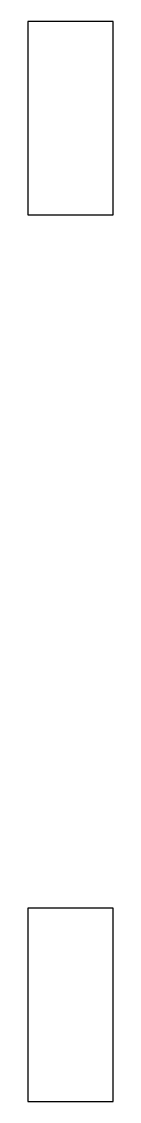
# Model space of a CAD drawing. Header units: millimetres. Extents: x 1 to 2.5, y -9.5 to 9.5.
import ezdxf

# ---------------------------------------------------------------- set-up
doc = ezdxf.new("R2010")
doc.units = ezdxf.units.MM

msp = doc.modelspace()

# ---------------------------------------------------------------- linework, layer by layer
for points in [[(2.5, 6.1), (2.5, 9.5), (1, 9.5), (1, 6.1)], [(2.5, -9.5), (2.5, -6.1), (1, -6.1), (1, -9.5)]]:
    msp.add_lwpolyline(points, close=True)

doc.saveas('drawing.dxf')
